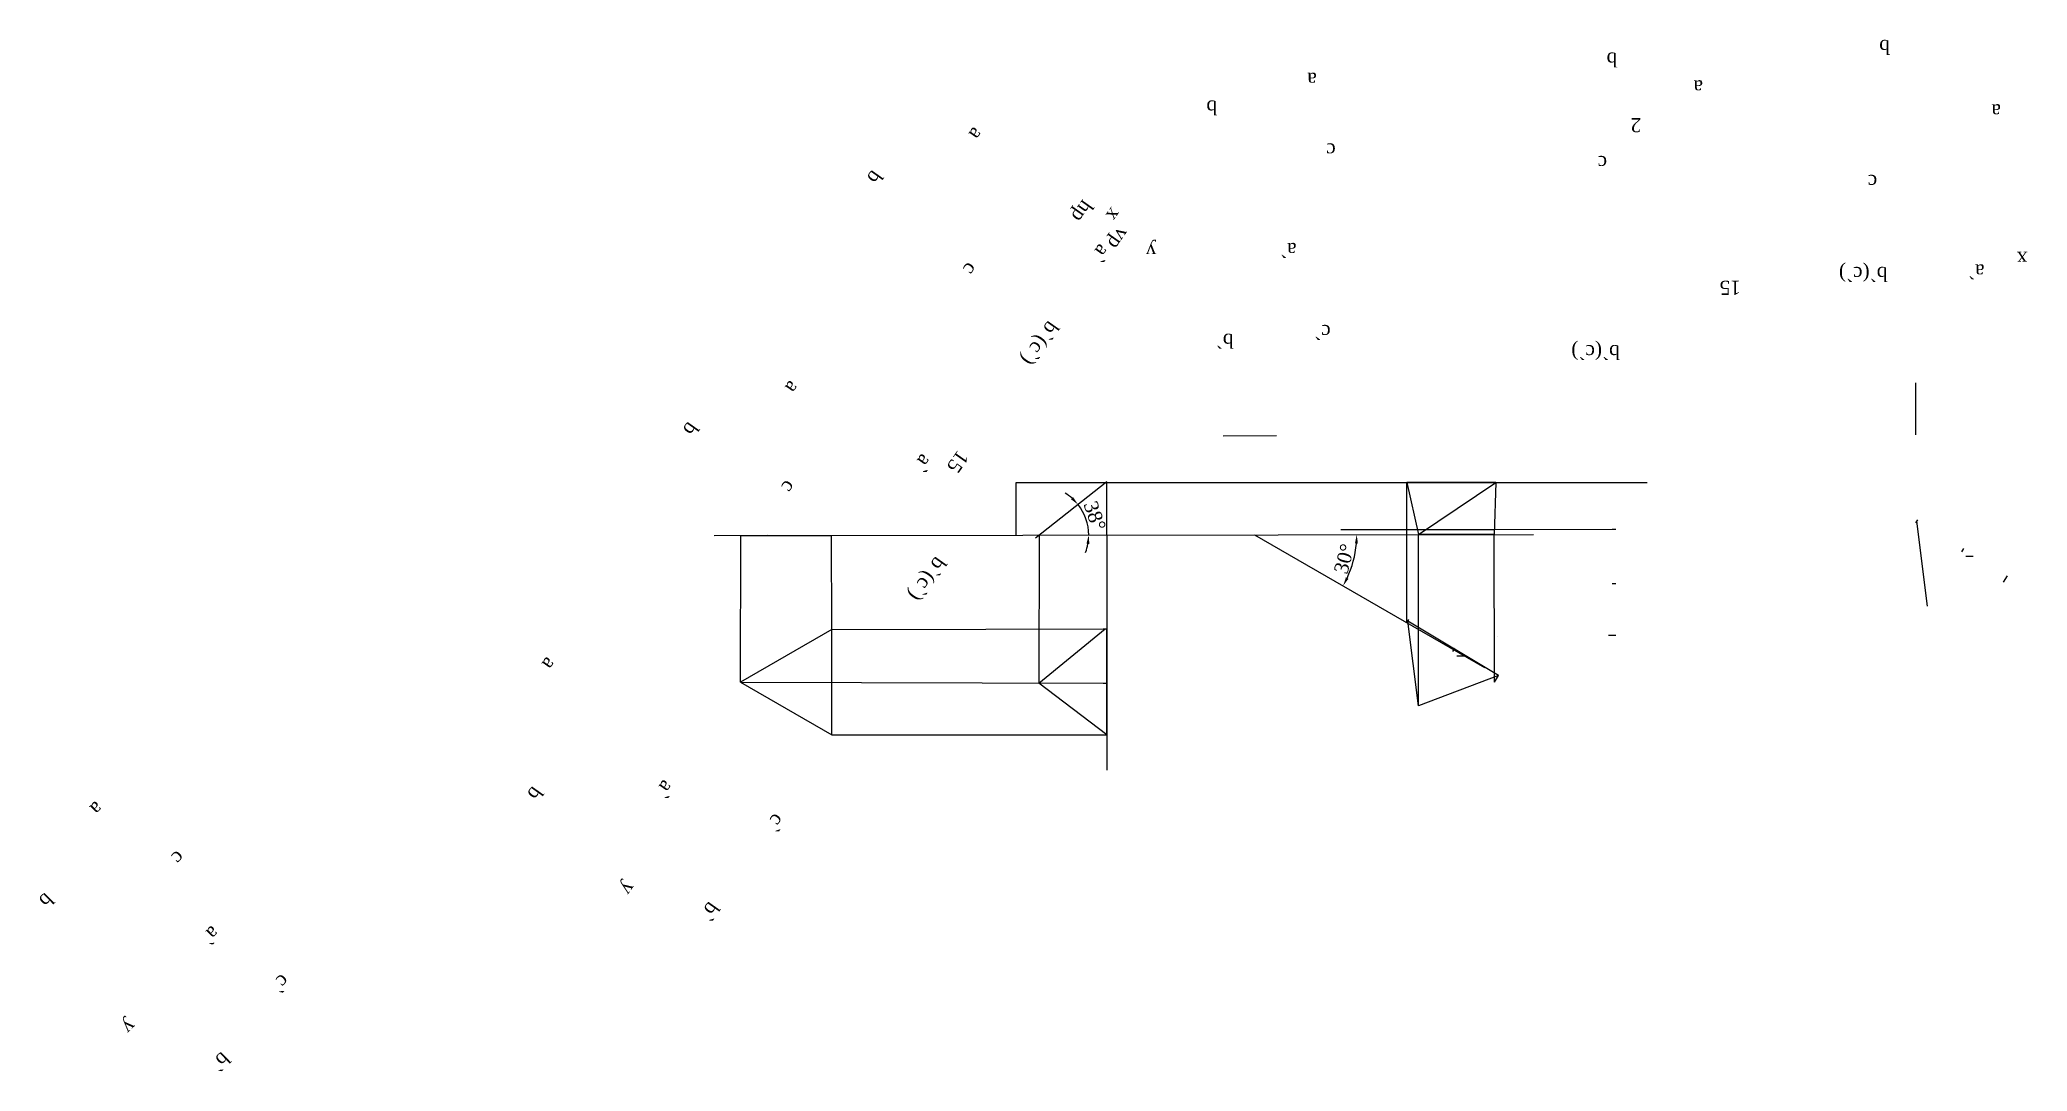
# Paper-space layout 'Layout5' of a CAD drawing. Header units: millimetres. Extents: x -186 to 379, y -48 to 245.
import ezdxf

# ---------------------------------------------------------------- set-up
doc = ezdxf.new("R2010")
doc.units = ezdxf.units.MM
doc.layers.add('PROJECTION LINE', color=250, linetype='Continuous')
doc.layers.add('VISIBLE LINE', color=250, linetype='Continuous', plot=False)
doc.styles.get("Standard").update_dxf_attribs({"font": 'times.ttf', "height": 4})
doc.dimstyles.new('ISO-25', dxfattribs={"dimtxt": 2.5, "dimasz": 2.5, "dimexe": 1.25, "dimexo": 0.625, "dimtad": 1, "dimtoh": 1, "dimtxsty": 'Standard', "dimcen": 2.5, "dimadec": 0, "dimazin": 0, "dimtfac": 1, "dimtmove": 0, "dimatfit": 3, "dimfxl": 1, "dimarcsym": 0})

# ---------------------------------------------------------------- blocks, each defined once
blk = doc.blocks.new('*D35')
at = {"layer": 'Defpoints', "color": 0, "transparency": 16777216}
for p in [(20.71, 104.36), (159.26, 104.59), (238.59, 104.72), (186.57, 94.67), (224.67, 66.83)]:
    blk.add_point(p, dxfattribs=at)
at = {"layer": 'PROJECTION LINE', "color": 0, "lineweight": -2, "transparency": 16777216}
blk.add_arc((159.26, 104.59), 29.05, 334.9322, 355.1621, dxfattribs=at)
at = {"layer": 'PROJECTION LINE', "color": 0, "transparency": 16777216}
for points in [[(187.79, 102.16), (188.63, 102.12), (188.31, 104.64)], [(185.95, 92.09), (185.21, 92.48), (184.42, 90.07)]]:
    blk.add_solid(points, dxfattribs=at)
at = {"layer": 'PROJECTION LINE', "color": 0, "transparency": 16777216, "insert": (184.76, 97.78), "char_height": 4, "attachment_point": 5, "rotation": 75.0472}
blk.add_mtext('30°', dxfattribs=at)
blk = doc.blocks.new('*D36')
at = {"layer": 'Defpoints', "color": 0, "transparency": 16777216}
for p in [(117.27, 119.62), (111.74, 107.6), (20.71, 104.36), (97, 103.66), (238.59, 104.72)]:
    blk.add_point(p, dxfattribs=at)
at = {"layer": 'PROJECTION LINE', "color": 0, "lineweight": -2, "transparency": 16777216}
for start, end in [(48.4329, 58.6495), (0.0943, 38.2163), (339.6611, 349.8777)]:
    blk.add_arc((98.05, 104.49), 14.04, start, end, dxfattribs=at)
at = {"layer": 'PROJECTION LINE', "color": 0, "transparency": 16777216}
for points in [[(107.66, 115.28), (107.06, 114.71), (109.08, 113.18)], [(111.45, 102.06), (112.28, 101.99), (112.09, 104.51)]]:
    blk.add_solid(points, dxfattribs=at)
at = {"layer": 'PROJECTION LINE', "color": 0, "transparency": 16777216, "insert": (113.82, 109.97), "char_height": 4, "attachment_point": 5, "rotation": 289.1553}
blk.add_mtext('38°', dxfattribs=at)

psp = doc.layouts.new('Layout5')

# ---------------------------------------------------------------- linework, layer by layer
at = {"layer": 'PROJECTION LINE'}
for p, q in [((347.235, 133.016), (347.235, 147.833)), ((165.445, 132.717), (150.367, 132.692)), ((91.425, 104.48), (91.425, 119.48)), ((91.425, 119.48), (223.51, 119.48)), ((91.425, 119.48), (115.472, 119.48)), ((91.425, 119.48), (117.225, 119.48)), ((117.266, 119.625), (96.995, 103.664)), ((117.266, 104.523), (117.266, 119.625)), ((202.504, 104.663), (202.504, 119.48)), ((202.504, 119.48), (205.855, 104.669)), ((227.817, 119.48), (202.504, 119.48)), ((205.855, 104.669), (227.817, 119.48)), ((223.51, 119.48), (270.889, 119.48)), ((227.817, 119.48), (227.401, 104.704)), ((347.235, 107.979), (347.804, 108.889)), ((350.586, 84.296), (347.519, 108.434)), ((20.715, 104.364), (5.637, 104.339)), ((13.039, 62.707), (13.176, 104.352)), ((13.176, 104.352), (38.976, 104.394)), ((13.176, 104.352), (38.976, 104.394)), ((20.715, 104.364), (238.585, 104.723)), ((39.02, 77.707), (38.976, 104.394)), ((98.032, 104.48), (97.895, 62.429)), ((117.266, 104.523), (117.266, 37.642)), ((159.263, 104.592), (224.671, 66.829)), ((183.751, 106.06), (227.54, 106.132)), ((202.504, 79.627), (202.504, 104.663)), ((227.401, 104.704), (205.855, 104.704)), ((205.855, 55.943), (205.855, 104.669)), ((227.47, 62.729), (227.401, 104.704)), ((227.54, 106.132), (260.923, 106.187)), ((260.923, 106.187), (261.996, 106.187)), ((360.342, 99.773), (360.913, 100.685)), ((361.459, 98.524), (363.612, 98.524)), ((260.92, 90.722), (261.996, 90.722)), ((372.2, 91.082), (373.342, 92.906)), ((202.504, 79.627), (203.074, 80.536)), ((205.855, 55.943), (202.789, 80.082)), ((228.612, 64.554), (202.789, 80.082)), ((39.02, 77.707), (13.039, 62.707)), ((39.02, 77.707), (82.81, 77.779)), ((39.02, 47.707), (39.02, 77.707)), ((82.81, 77.779), (116.193, 77.834)), ((97.895, 62.429), (116.73, 77.834)), ((116.193, 77.834), (117.266, 77.834)), ((117.266, 47.707), (117.266, 77.834)), ((259.844, 76.06), (261.996, 76.06)), ((39.02, 47.707), (39.02, 72.707)), ((215.612, 71.42), (216.183, 72.332)), ((216.729, 70.172), (218.881, 70.172)), ((13.039, 62.707), (39.02, 47.707)), ((13.039, 62.707), (116.19, 62.369)), ((117.266, 47.707), (97.895, 62.429)), ((116.19, 62.369), (117.266, 62.369)), ((228.612, 64.554), (205.855, 55.943)), ((227.47, 62.729), (228.612, 64.554)), ((39.02, 47.707), (82.092, 47.707)), ((82.092, 47.707), (115.113, 47.707)), ((115.113, 47.707), (117.266, 47.707))]:
    psp.add_line(p, q, dxfattribs=at)
at = {"layer": 'VISIBLE LINE'}
psp.add_line((228.322, 75.55), (228.322, 75.55), dxfattribs=at)
psp.add_line((228.322, 75.55), (228.322, 75.55), dxfattribs=at)

# ---------------------------------------------------------------- texts
at = {"layer": 'PROJECTION LINE'}
for s, rotation, p in [('b', 180, (339.885, 245.314)), ('b', 180, (262.356, 241.728)), ('a', 180, (176.931, 235.991)), ('a', 180, (286.764, 233.839)), ('b', 180, (148.575, 228.102)), ('a', 180, (371.471, 227.026)), ('a', 234.75687, (79.339, 220.824)), ('2', 180, (269.176, 223.082)), ('c', 180, (182.315, 215.91)), ('c', 180, (259.485, 212.324)), ('b', 234.75687, (50.54, 208.65)), ('c', 180, (336.296, 206.945)), ('hp', 234.75687, (110.418, 200.183)), ('x', 234.75687, (118.518, 197.976)), ('a`', 234.75687, (115.148, 187.613)), ('vp', 234.75687, (120.754, 192.441)), ('y', 180, (131.347, 187.223)), ('a`', 180, (171.188, 187.581)), ('c', 234.75687, (77.684, 182.439)), ('b`(c`)', 180, (339.167, 180.768)), ('a`', 180, (366.805, 181.485)), ('x', 180, (379.009, 185.071)), ('15', 180, (297.531, 176.823)), ('b`(c`)', 234.75687, (100.614, 165.799)), ('c`', 180, (180.879, 164.273)), ('b`', 180, (153.242, 161.763)), ('b`(c`)', 180, (263.074, 158.535)), ('a', 234.75687, (27.095, 148.745)), ('b', 234.75687, (-1.79, 137.071)), ('a`', 234.75687, (64.638, 127.932)), ('15', 234.75687, (75.017, 128.95)), ('c', 234.75687, (26.018, 120.5)), ('b`(c`)', 234.75687, (68.611, 98.756)), ('a', 234.75687, (-42.049, 70.149)), ('a`', 234.75687, (-8.776, 35.213)), ('a', 224.28284, (-170.312, 29.098)), ('b', 234.75687, (-46.046, 33.42)), ('c`', 234.75687, (22.71, 25.712)), ('c', 224.28284, (-147.153, 15.119)), ('y', 234.75687, (-19.524, 6.33)), ('b', 224.28284, (-184.603, 3.139)), ('b`', 234.75687, (4.105, 0.622)), ('a`', 224.28284, (-137.283, -6.311)), ('c`', 224.28284, (-117.418, -19.996)), ('y', 224.28284, (-160.969, -32.918)), ('b`', 224.28284, (-134.45, -42.117))]:
    psp.add_text(s, height=4, rotation=rotation, dxfattribs=at).set_placement(p)

# ---------------------------------------------------------------- dimensions: what is measured, and where the dimension line sits
for base, line1, picture, middle in [((111.736, 107.602), ((117.266, 119.625), (96.995, 103.664)), '*D36', (113.82, 109.971)), ((186.567, 94.671), ((159.263, 104.592), (224.671, 66.829)), '*D35', (184.761, 97.783))]:
    dim = psp.add_angular_dim_2l(base=base, line1=line1, line2=((20.715, 104.364), (238.585, 104.723)), dimstyle='ISO-25', dxfattribs=at)
    dim.commit()
    dim.dimension.update_dxf_attribs({"geometry": picture, "text_midpoint": middle})

doc.saveas('drawing.dxf')
